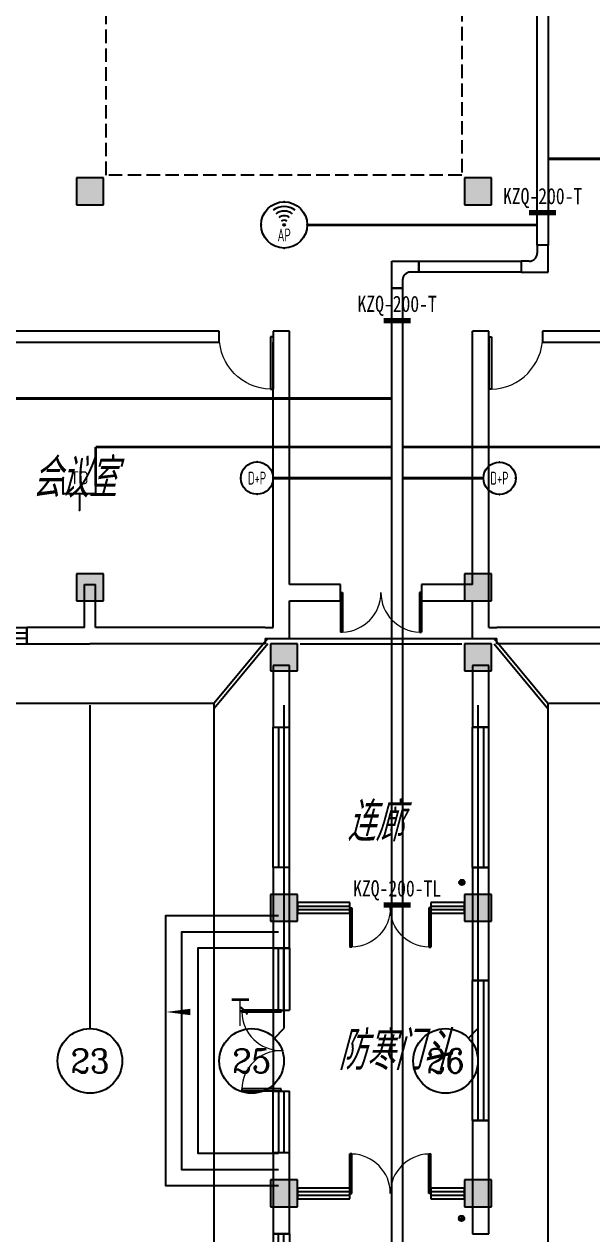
# Model space of a CAD drawing. Extents: x 1333527 to 1855755, y 1020844 to 1581249.
# Drawn here: x 1453753 to 1464287, y 1192721 to 1215171 of the extents above; entities that cross this region are included whole.
import ezdxf
from ezdxf.enums import TextEntityAlignment as Align

# ---------------------------------------------------------------- set-up
doc = ezdxf.new("R2010")
doc.units = 0
doc.header["$LTSCALE"] = 1000
doc.header["$PDSIZE"] = 5
doc.linetypes.add('DASH', pattern=[0.35, 0.25, -0.1])
doc.layers.add('1-建筑底图', color=8, linetype='Continuous', plot=False)
for name, color, linetype in [('AXIS_TEXT', 7, 'Continuous'), ('CABLETRAY_PDS', 4, 'Continuous'), ('EQUIP-通讯', 3, 'Continuous'), ('WIRE-综合布线', 5, 'Continuous'), ('建筑-柱子', 9, 'Continuous'), ('建筑-柱子-填充', 8, 'Continuous'), ('抗震支吊架', 2, 'Continuous'), ('排水', 153, 'Continuous')]:
    doc.layers.add(name, color=color, linetype=linetype)
doc.styles.add('_TCH_AXIS', font='COMPLEX', dxfattribs={"bigfont": 'GBCBIG'})
doc.styles.add('_TCH_DIM', font='SIMPLEX', dxfattribs={"bigfont": 'GBCBIG'})
doc.styles.add('_TEL_ATTDEF', font='gbenor', dxfattribs={"bigfont": 'gbcbig'})
doc.styles.add('_TEL_DIM', font='SIMPLEX', dxfattribs={"width": 0.8, "height": 3.5, "bigfont": 'HZTXT'})
doc.styles.add('COMPLEX', font='COMPLEX')
doc.styles.add('kzcad', font='', dxfattribs={"width": 0.8})
doc.styles.get("Standard").update_dxf_attribs({"font": 'gbeitc.shx', "bigfont": 'gbcbig.shx'})
doc.styles.get('kzcad').set_extended_font_data('SimSun')
doc.linetypes.add('JIEDI', pattern='A,1.25,-0.25,0.25,-0.25,0.625,["/",Standard,S=0.6,R=0,X=0,Y=-0.3],0.625,-0.25,0.25,-0.25', length=4)

# ---------------------------------------------------------------- blocks, each defined once
blk = doc.blocks.new('$equip_U$00000080(win7-PC-hzk)')
blk.add_circle((0, 0.5), 0.5)
for p in [(0, 0.999), (-0.5, 0.5), (0.5, 0.5)]:
    blk.add_point(p)
at = {"color": 7, "style": '_TEL_DIM', "width": 0.7}
blk.add_attdef('$TEXT$', text='', height=0.4, dxfattribs=at).set_placement((0, 0.5), align=Align.MIDDLE_CENTER)
at = {"color": 7, "style": '_TEL_DIM', "flags": 1}
for tag in ['A', 'REMARK']:
    blk.add_attdef(tag, text='', height=0.00002, dxfattribs=at).set_placement((0, 0), align=Align.MIDDLE_CENTER)
blk = doc.blocks.new('$equip$00002670')
for p, q in [((-0.5, 0.499), (-0.5, 0.999)), ((0.5, 0.999), (0.5, 0.499)), ((0.5, 0.499), (-0.5, 0.499)), ((0, 0.5), (0, 0))]:
    blk.add_line(p, q)
for p in [(-0.5, 0.999), (0.5, 0.999), (-0.5, 0.499), (0.5, 0.499), (0, 0)]:
    blk.add_point(p)
at = {"color": 7, "style": '_TEL_DIM'}
blk.add_attdef('$TEXT$', text='', height=0.4, dxfattribs=at).set_placement((0, 0.999), align=Align.MIDDLE_CENTER)
at = {"color": 7, "style": '_TEL_DIM', "flags": 1}
blk.add_attdef('A', text='', height=0.000025, dxfattribs=at).set_placement((0, 0), align=Align.MIDDLE_CENTER)
blk = doc.blocks.new('$equip_U$00000091(win7-PC-hzk)')
for radius in [0.714, 0.0272]:
    blk.add_circle((0, 0), radius)
for radius in [0.571, 0.428, 0.285, 0.143]:
    blk.add_arc((0, 0), radius, 53.7049, 126.2951)
for p in [(0, 0.714), (-0.714, 0), (0.714, 0), (0, -0.714)]:
    blk.add_point(p)
at = {"color": 7, "style": '_TEL_DIM', "flags": 1}
for tag in ['A', 'REMARK']:
    blk.add_attdef(tag, text='', height=0.00002, dxfattribs=at).set_placement((0, 0), align=Align.MIDDLE_CENTER)
at = {"color": 7, "style": '_TEL_DIM', "width": 0.7}
blk.add_attdef('$TEXT$', text='', height=0.4, dxfattribs=at).set_placement((0, -0.31), align=Align.MIDDLE_CENTER)
blk = doc.blocks.new('ng')
at = {"layer": '排水'}
for p, q in [((345991, 781358), (346091, 781358)), ((346041, 781408), (346041, 781308))]:
    blk.add_line(p, q, dxfattribs=at)
blk.add_circle((346041, 781358), 50, dxfattribs=at)
blk = doc.blocks.new('_AXISO')
blk.add_circle((0, 0), 0.5)
at = {"layer": 'AXIS_TEXT', "style": 'COMPLEX', "width": 1.041667}
blk.add_attdef('A', text='', height=0.56, dxfattribs=at).set_placement((-0.25, -0.28), (0.25, -0.28), align=Align.FIT)
blk = doc.blocks.new('A$C4670417C')
at = {"layer": '建筑-柱子-填充'}
for points in [[(95050, 36150), (94550, 36150), (94550, 35650), (95050, 35650)], [(102250, 36150), (101750, 36150), (101750, 35650), (102250, 35650)], [(95050, 28800), (94550, 28800), (94550, 28300), (95050, 28300)], [(102250, 28800), (101750, 28800), (101750, 28300), (102250, 28300)], [(98650, 27500), (98150, 27500), (98150, 27000), (98650, 27000)], [(102250, 27500), (101750, 27500), (101750, 27000), (102250, 27000)], [(98650, 22850), (98150, 22850), (98150, 22350), (98650, 22350)], [(102250, 22850), (101750, 22850), (101750, 22350), (102250, 22350)], [(98650, 17550), (98150, 17550), (98150, 17050), (98650, 17050)], [(102250, 17550), (101750, 17550), (101750, 17050), (102250, 17050)]]:
    blk.add_hatch(color=256, dxfattribs=at).paths.add_polyline_path(points)
at = {"layer": '建筑-柱子'}
for p, q in [((95050, 36150), (94550, 36150)), ((94550, 36150), (94550, 35650)), ((95050, 35650), (95050, 36150)), ((102250, 36150), (101750, 36150)), ((101750, 36150), (101750, 35650)), ((102250, 35650), (102250, 36150)), ((94550, 35650), (95050, 35650)), ((101750, 35650), (102250, 35650)), ((95050, 28800), (94550, 28800)), ((94550, 28800), (94550, 28300)), ((95050, 28300), (95050, 28800)), ((102250, 28800), (101750, 28800)), ((101750, 28800), (101750, 28300)), ((102250, 28300), (102250, 28800)), ((94550, 28300), (95050, 28300)), ((101750, 28300), (102250, 28300)), ((98650, 27500), (98150, 27500)), ((98150, 27500), (98150, 27000)), ((98650, 27000), (98650, 27500)), ((102250, 27500), (101750, 27500)), ((101750, 27500), (101750, 27000)), ((102250, 27000), (102250, 27500)), ((98150, 27000), (98650, 27000)), ((101750, 27000), (102250, 27000)), ((98650, 22850), (98150, 22850)), ((98150, 22850), (98150, 22350)), ((98650, 22350), (98650, 22850)), ((102250, 22850), (101750, 22850)), ((101750, 22850), (101750, 22350)), ((102250, 22350), (102250, 22850)), ((98150, 22350), (98650, 22350)), ((101750, 22350), (102250, 22350)), ((98650, 17550), (98150, 17550)), ((98150, 17550), (98150, 17050)), ((98650, 17050), (98650, 17550)), ((102250, 17550), (101750, 17550)), ((101750, 17550), (101750, 17050)), ((102250, 17050), (102250, 17550)), ((98150, 17050), (98650, 17050)), ((101750, 17050), (102250, 17050))]:
    blk.add_line(p, q, dxfattribs=at)
blk = doc.blocks.new('$WINLIB2D$00000001')
at = {"color": 0}
for points in [[(-0.5, 0.5), (-0.5, -0.5)], [(-0.5, 0.5), (0.5, 0.5)], [(0.5, -0.5), (0.5, 0.5)], [(0.5, 0.1667), (-0.5, 0.1667)], [(0.5, -0.1667), (-0.5, -0.1667)], [(-0.5, -0.5), (0.5, -0.5)]]:
    blk.add_lwpolyline(points, dxfattribs=at)
blk = doc.blocks.new('$DorLib2D$00000002')
for p, q in [((-0.5, 0), (-0.5, 0.4875)), ((-0.475, 0.4875), (-0.5, 0.4875)), ((-0.475, 0), (-0.475, 0.4875)), ((0.475, 0), (0.475, 0.4875)), ((0.475, 0.4875), (0.5, 0.4875)), ((0.5, 0), (0.5, 0.4875)), ((-0.5, 0), (-0.475, 0)), ((0.5, 0), (0.475, 0))]:
    blk.add_line(p, q)
at = {"lineweight": 13}
for centre, start, end in [((-0.4875, 0), 0, 88.53072), ((0.4875, 0), 91.46928, 180)]:
    blk.add_arc(centre, 0.4875, start, end, dxfattribs=at)
blk = doc.blocks.new('$DorLib2D$00000001')
for p, q in [((0.45, 0.975), (0.5, 0.975)), ((0.45, 0), (0.45, 0.975)), ((0.5, 0), (0.5, 0.975)), ((0.5, 0), (0.45, 0))]:
    blk.add_line(p, q)
at = {"lineweight": 13}
blk.add_arc((0.475, 0), 0.975, 91.4693, 180, dxfattribs=at)
blk = doc.blocks.new('1-一层建筑底图')
at = {"layer": '1-建筑底图', "color": 8}
for p, q in [((98500, 32600), (93700, 32600)), ((98500, 32400), (98500, 32600)), ((99800, 32600), (99500, 32600)), ((99500, 32600), (99500, 32400)), ((99800, 27900), (99800, 32600)), ((103500, 32600), (103200, 32600)), ((103200, 27900), (103200, 32600)), ((103500, 32400), (103500, 32600)), ((110065.6, 32600), (104500, 32600)), ((104500, 32600), (104500, 32400)), ((93700, 32400), (98500, 32400)), ((99500, 27700), (99500, 32400)), ((103500, 27700), (103500, 32400)), ((104500, 32400), (110065.6, 32400)), ((96000, 27100), (96000, 27900)), ((96000, 27900), (96200, 27900)), ((96200, 27100), (96200, 27900)), ((100749.7, 27900), (99800, 27900)), ((100749.7, 27600), (100749.7, 27900)), ((103200, 27900), (102249.7, 27900)), ((102249.7, 27900), (102249.7, 27600)), ((99500, 27100), (99500, 27700)), ((103500, 27100), (103500, 27700)), ((99800, 26900), (99800, 27600)), ((99800, 27600), (100749.7, 27600)), ((102249.7, 27600), (103200, 27600)), ((103200, 26900), (103200, 27600)), ((96000, 27100), (94930, 27100)), ((94930, 27100), (94930, 26800)), ((99352.6, 27100), (96200, 27100)), ((99352.6, 27100), (99500, 27100)), ((103500, 27100), (103650, 27100)), ((106800, 27100), (103650, 27100)), ((94930, 26800), (96100, 26800)), ((99352.6, 26800), (96100, 26800)), ((99400, 26900), (98402.3, 25700)), ((99400, 26800), (98402.3, 25600)), ((99352.6, 26900), (99800, 26900)), ((99352.6, 26900), (99352.6, 26800)), ((99800, 26900), (103250, 26900)), ((100000, 26800), (103000, 26800)), ((103200, 26900), (103650, 26900)), ((103600, 26900), (104597.7, 25700)), ((103600, 26800), (104597.7, 25600)), ((103650, 26800), (103650, 26900)), ((107100, 26800), (103650, 26800)), ((99500, 26400), (99500, 25250)), ((99800, 26400), (99500, 26400)), ((99800, 25250), (99800, 26400)), ((103200, 26400), (103200, 25250)), ((103500, 26400), (103200, 26400)), ((103500, 25250), (103500, 26400)), ((96100, 25658.7), (96100, 19658.7)), ((99700, 25658.7), (99700, 19658.7)), ((103300, 25658.7), (103300, 19658.7)), ((99500, 25250), (99800, 25250)), ((103200, 25250), (103500, 25250)), ((99500, 22650), (99500, 21150)), ((99800, 22650), (99500, 22650)), ((99800, 21150), (99800, 22650)), ((103200, 22650), (103200, 20550)), ((103500, 22650), (103200, 22650)), ((103500, 20550), (103500, 22650)), ((100923.8, 22000), (99950, 22000)), ((99950, 22000), (99950, 21800)), ((99950, 21933.3), (100923.8, 21933.3)), ((99950, 21866.7), (100923.8, 21866.7)), ((99950, 21800), (100923.8, 21800)), ((100923.8, 21800), (100923.8, 22000)), ((103050, 22000), (102423.8, 22000)), ((102423.8, 22000), (102423.8, 21800)), ((102423.8, 21933.3), (103050, 21933.3)), ((102423.8, 21866.7), (103050, 21866.7)), ((102423.8, 21800), (103050, 21800)), ((103050, 21800), (103050, 22000)), ((99500, 21150), (99800, 21150)), ((103200, 20550), (103500, 20550)), ((99500, 20000), (99500, 18500)), ((99524.3, 19482.9), (99700, 19658.7)), ((103124.3, 19482.9), (103300, 19658.7)), ((103200, 17950), (103200, 15850)), ((103500, 17950), (103200, 17950)), ((103500, 15850), (103500, 17950)), ((99500, 17350), (99500, 15850)), ((99800, 17350), (99500, 17350)), ((99800, 15850), (99800, 17350)), ((100923.8, 16700), (99950, 16700)), ((99950, 16700), (99950, 16500)), ((99950, 16633.3), (100923.8, 16633.3)), ((100923.8, 16500), (100923.8, 16700)), ((103050, 16700), (102423.8, 16700)), ((102423.8, 16700), (102423.8, 16500)), ((102423.8, 16633.3), (103050, 16633.3)), ((103050, 16500), (103050, 16700)), ((99950, 16566.7), (100923.8, 16566.7)), ((99950, 16500), (100923.8, 16500)), ((102423.8, 16566.7), (103050, 16566.7)), ((102423.8, 16500), (103050, 16500)), ((99500, 15850), (99800, 15850)), ((103200, 15850), (103500, 15850))]:
    blk.add_line(p, q, dxfattribs=at)
at = {"layer": '1-建筑底图', "color": 8, "linetype": 'DASH'}
blk.add_lwpolyline([(96400, 53300), (103000, 53300), (103000, 35500), (96400, 35500)], close=True, dxfattribs=at)
at = {"layer": '1-建筑底图', "color": 8}
for points in [[(104600, 25700), (108200, 25700), (108200, 26400), (112800, 26400), (112800, 35850)], [(86600, 32500), (86600, 26400), (91200, 26400), (91200, 25700), (98400, 25700)], [(98400, 25700), (98400, 12800), (87250, 12800), (87250, 14800), (55099.6, 14800)], [(60400, 0), (60900, 0), (60900, -2000), (111600, -2000), (111600, 700), (112200, 700), (112200, 10200), (111600, 10200), (111600, 12800), (104600, 12800), (104600, 25700)], [(99600, 21750), (97500, 21750), (97500, 16744.3), (99600, 16744.3)], [(99600, 21450), (97800, 21450), (97800, 17044.3), (99600, 17044.3)], [(99600, 21150), (98100, 21150), (98100, 17344.3), (99600, 17344.3)]]:
    blk.add_lwpolyline(points, dxfattribs=at)
blk.add_lwpolyline([(98551.7, 19967, 0, 0, 0), (97513.3, 19967, 0, 120, 0), (97963.3, 19967, 0, 0, 0)], format="xyseb", dxfattribs=at)
for name, p in [('A$C4670417C', (1300, -700)), ('ng', (-243038.7, -758986.7)), ('ng', (-243045.4, -765223.3))]:
    blk.add_blockref(name, p, dxfattribs=at)
for name, p, xscale, yscale, zscale, rotation in [('$DorLib2D$00000001', (99000, 32500), 1000, -1000, 200, 2.172138746057015e-08), ('$DorLib2D$00000001', (104000, 32500), -1000, -1000, 200, 2.170056134787047e-08), ('$DorLib2D$00000002', (101499.7, 27750), 1500, 1500, 300, 179.9999999999926), ('$WINLIB2D$00000001', (94180, 26950), -1500, -300, 300, 180), ('$WINLIB2D$00000001', (99650, 23950), -2600, 300, 300, 270), ('$WINLIB2D$00000001', (103350, 23950), -2600, -300, 300, 270), ('$WINLIB2D$00000001', (99650, 20575), 1150, 300, 300, 270), ('$WINLIB2D$00000001', (103350, 19250), -2600, -300, 300, 270), ('$DorLib2D$00000002', (99650, 19250), -1500, -1500, 300, 270), ('$WINLIB2D$00000001', (99650, 17925), -1150, 300, 300, 270), ('$WINLIB2D$00000001', (99650, 14550), 2600, 300, 300, 270)]:
    blk.add_blockref(name, p, dxfattribs=dict(at, xscale=xscale, yscale=yscale, zscale=zscale, rotation=rotation))
at = {"layer": '1-建筑底图', "color": 8, "xscale": 1500, "zscale": 200}
for p, yscale in [((101673.8, 21900), -1500), ((101673.8, 16600), 1500)]:
    blk.add_blockref('$DorLib2D$00000002', p, dxfattribs=dict(at, yscale=yscale))
at = {"layer": '1-建筑底图', "color": 8}
ref = blk.add_blockref('_AXISO', (96100, 19058.7), dxfattribs=dict(at, xscale=1200, yscale=1200, zscale=1200))
ref.add_attrib('A', '23', dxfattribs={"layer": 'AXIS_TEXT', "height": 441.41, "style": '_TCH_AXIS'}).set_placement((95742.7, 18838), (96457.3, 18838), align=Align.FIT)
ref = blk.add_blockref('_AXISO', (99100, 19058.7), dxfattribs=dict(at, xscale=1200, yscale=1200, zscale=1200))
ref.add_attrib('A', '25', dxfattribs={"layer": 'AXIS_TEXT', "height": 441.41, "style": '_TCH_AXIS'}).set_placement((98742.7, 18838), (99457.3, 18838), align=Align.FIT)
ref = blk.add_blockref('_AXISO', (102700, 19058.7), dxfattribs=dict(at, xscale=1200, yscale=1200, zscale=1200))
ref.add_attrib('A', '26', dxfattribs={"layer": 'AXIS_TEXT', "height": 450.98, "style": '_TCH_AXIS', "width": 0.970588}).set_placement((102345.7, 18833.2), (103054.3, 18833.2), align=Align.FIT)
for s, p in [('会议室', (95025.5, 29517.9)), ('连廊', (100867.2, 23135.5)), ('防寒门斗', (100702.2, 18892.8))]:
    blk.add_text(s, height=723.4, dxfattribs=at).set_placement(p)
at = {"layer": '1-建筑底图', "color": 8, "style": '_TCH_DIM'}
blk.add_text('下', height=506.4, dxfattribs=at).set_placement((98709.2, 19704.5))

msp = doc.modelspace()

# ---------------------------------------------------------------- linework, layer by layer
at = {"layer": 'CABLETRAY_PDS'}
for p, q in [((1463274, 1211071), (1463274, 1231971)), ((1463474, 1231971), (1463474, 1211071)), ((1463474, 1211071), (1463274, 1211071)), ((1463474, 1211071), (1463274, 1211071)), ((1463274, 1211071), (1463274, 1210921)), ((1463474, 1210571), (1463474, 1211071)), ((1460574, 1210271), (1460574, 1210771)), ((1460574, 1210771), (1461074, 1210771)), ((1461074, 1210571), (1461074, 1210771)), ((1461074, 1210771), (1462974, 1210771)), ((1461074, 1210771), (1461074, 1210571)), ((1463124, 1210771), (1462974, 1210771)), ((1462974, 1210771), (1462974, 1210571)), ((1462974, 1210771), (1462974, 1210571)), ((1461074, 1210571), (1460924, 1210571)), ((1462974, 1210571), (1461074, 1210571)), ((1462974, 1210571), (1463474, 1210571)), ((1460774, 1210421), (1460774, 1210271)), ((1460574, 1187371), (1460574, 1210271)), ((1460574, 1210271), (1460774, 1210271)), ((1460774, 1210271), (1460574, 1210271)), ((1460774, 1210271), (1460774, 1187371))]:
    msp.add_line(p, q, dxfattribs=at)
for centre, start, end in [((1463124, 1210921), 270, 0), ((1460924, 1210421), 90, 180)]:
    msp.add_arc(centre, 150, start, end, dxfattribs=at)
at = {"layer": 'WIRE-综合布线', "linetype": 'Continuous', "const_width": 52.5}
for points in [[(1463474, 1212671), (1467364, 1212671)], [(1459006, 1211445), (1463274, 1211445)], [(1447213, 1208223), (1460574, 1208223)], [(1455079, 1207323), (1460574, 1207323)], [(1455079, 1206603), (1455079, 1207323)], [(1460774, 1207323), (1465850, 1207323)], [(1458374, 1206746), (1460574, 1206746)], [(1460774, 1206744), (1462274, 1206744)]]:
    msp.add_lwpolyline(points, dxfattribs=at)
at = {"layer": '抗震支吊架', "color": 2, "const_width": 100}
for points in [[(1463124, 1211671), (1463624, 1211671)], [(1460424, 1209671), (1460924, 1209671)], [(1460424, 1198821), (1460924, 1198821)]]:
    msp.add_lwpolyline(points, dxfattribs=at)

# ---------------------------------------------------------------- block references
at = {"layer": '1-建筑底图'}
msp.add_blockref('1-一层建筑底图', (1358874, 1176871), dxfattribs=at)
at = {"layer": 'EQUIP-通讯', "linetype": 'JIEDI'}
ref = msp.add_blockref('$equip_U$00000091(win7-PC-hzk)', (1458578, 1211445), dxfattribs=dict(at, xscale=600, yscale=600, zscale=600))
ref.add_attrib('$TEXT$', 'AP', dxfattribs={"layer": '0', "color": 7, "height": 240, "style": '_TEL_ATTDEF', "width": 0.7}).set_placement((1458578, 1211259), align=Align.MIDDLE_CENTER)
ref = msp.add_blockref('$equip_U$00000080(win7-PC-hzk)', (1458374, 1206746), dxfattribs=dict(at, xscale=600, yscale=600, zscale=600, rotation=90))
ref.add_attrib('$TEXT$', 'D+P', dxfattribs={"layer": '0', "color": 7, "height": 240, "style": '_TEL_ATTDEF', "width": 0.7}).set_placement((1458074, 1206746), align=Align.MIDDLE_CENTER)
ref = msp.add_blockref('$equip_U$00000080(win7-PC-hzk)', (1462274, 1206744), dxfattribs=dict(at, xscale=600, yscale=600, zscale=600, rotation=269.9999999999999))
ref.add_attrib('$TEXT$', 'D+P', dxfattribs={"layer": '0', "color": 7, "height": 240, "style": '_TEL_ATTDEF', "width": 0.7}).set_placement((1462573, 1206744), align=Align.MIDDLE_CENTER)
ref = msp.add_blockref('$equip$00002670', (1454779, 1206154), dxfattribs=dict(at, xscale=600, yscale=600, zscale=600))
ref.add_attrib('$TEXT$', 'TD', dxfattribs={"layer": '0', "color": 7, "height": 240, "style": '_TEL_ATTDEF'}).set_placement((1454779, 1206753), align=Align.MIDDLE_CENTER)

# ---------------------------------------------------------------- texts
at = {"layer": '抗震支吊架', "color": 2, "style": 'kzcad', "width": 0.8}
for s, p in [('KZQ-200-T', (1463374, 1211831)), ('KZQ-200-T', (1460674, 1209831)), ('KZQ-200-TL', (1460674, 1198981))]:
    msp.add_text(s, height=300, rotation=359.8854, dxfattribs=at).set_placement(p, align=Align.CENTER)

doc.saveas('drawing.dxf')
